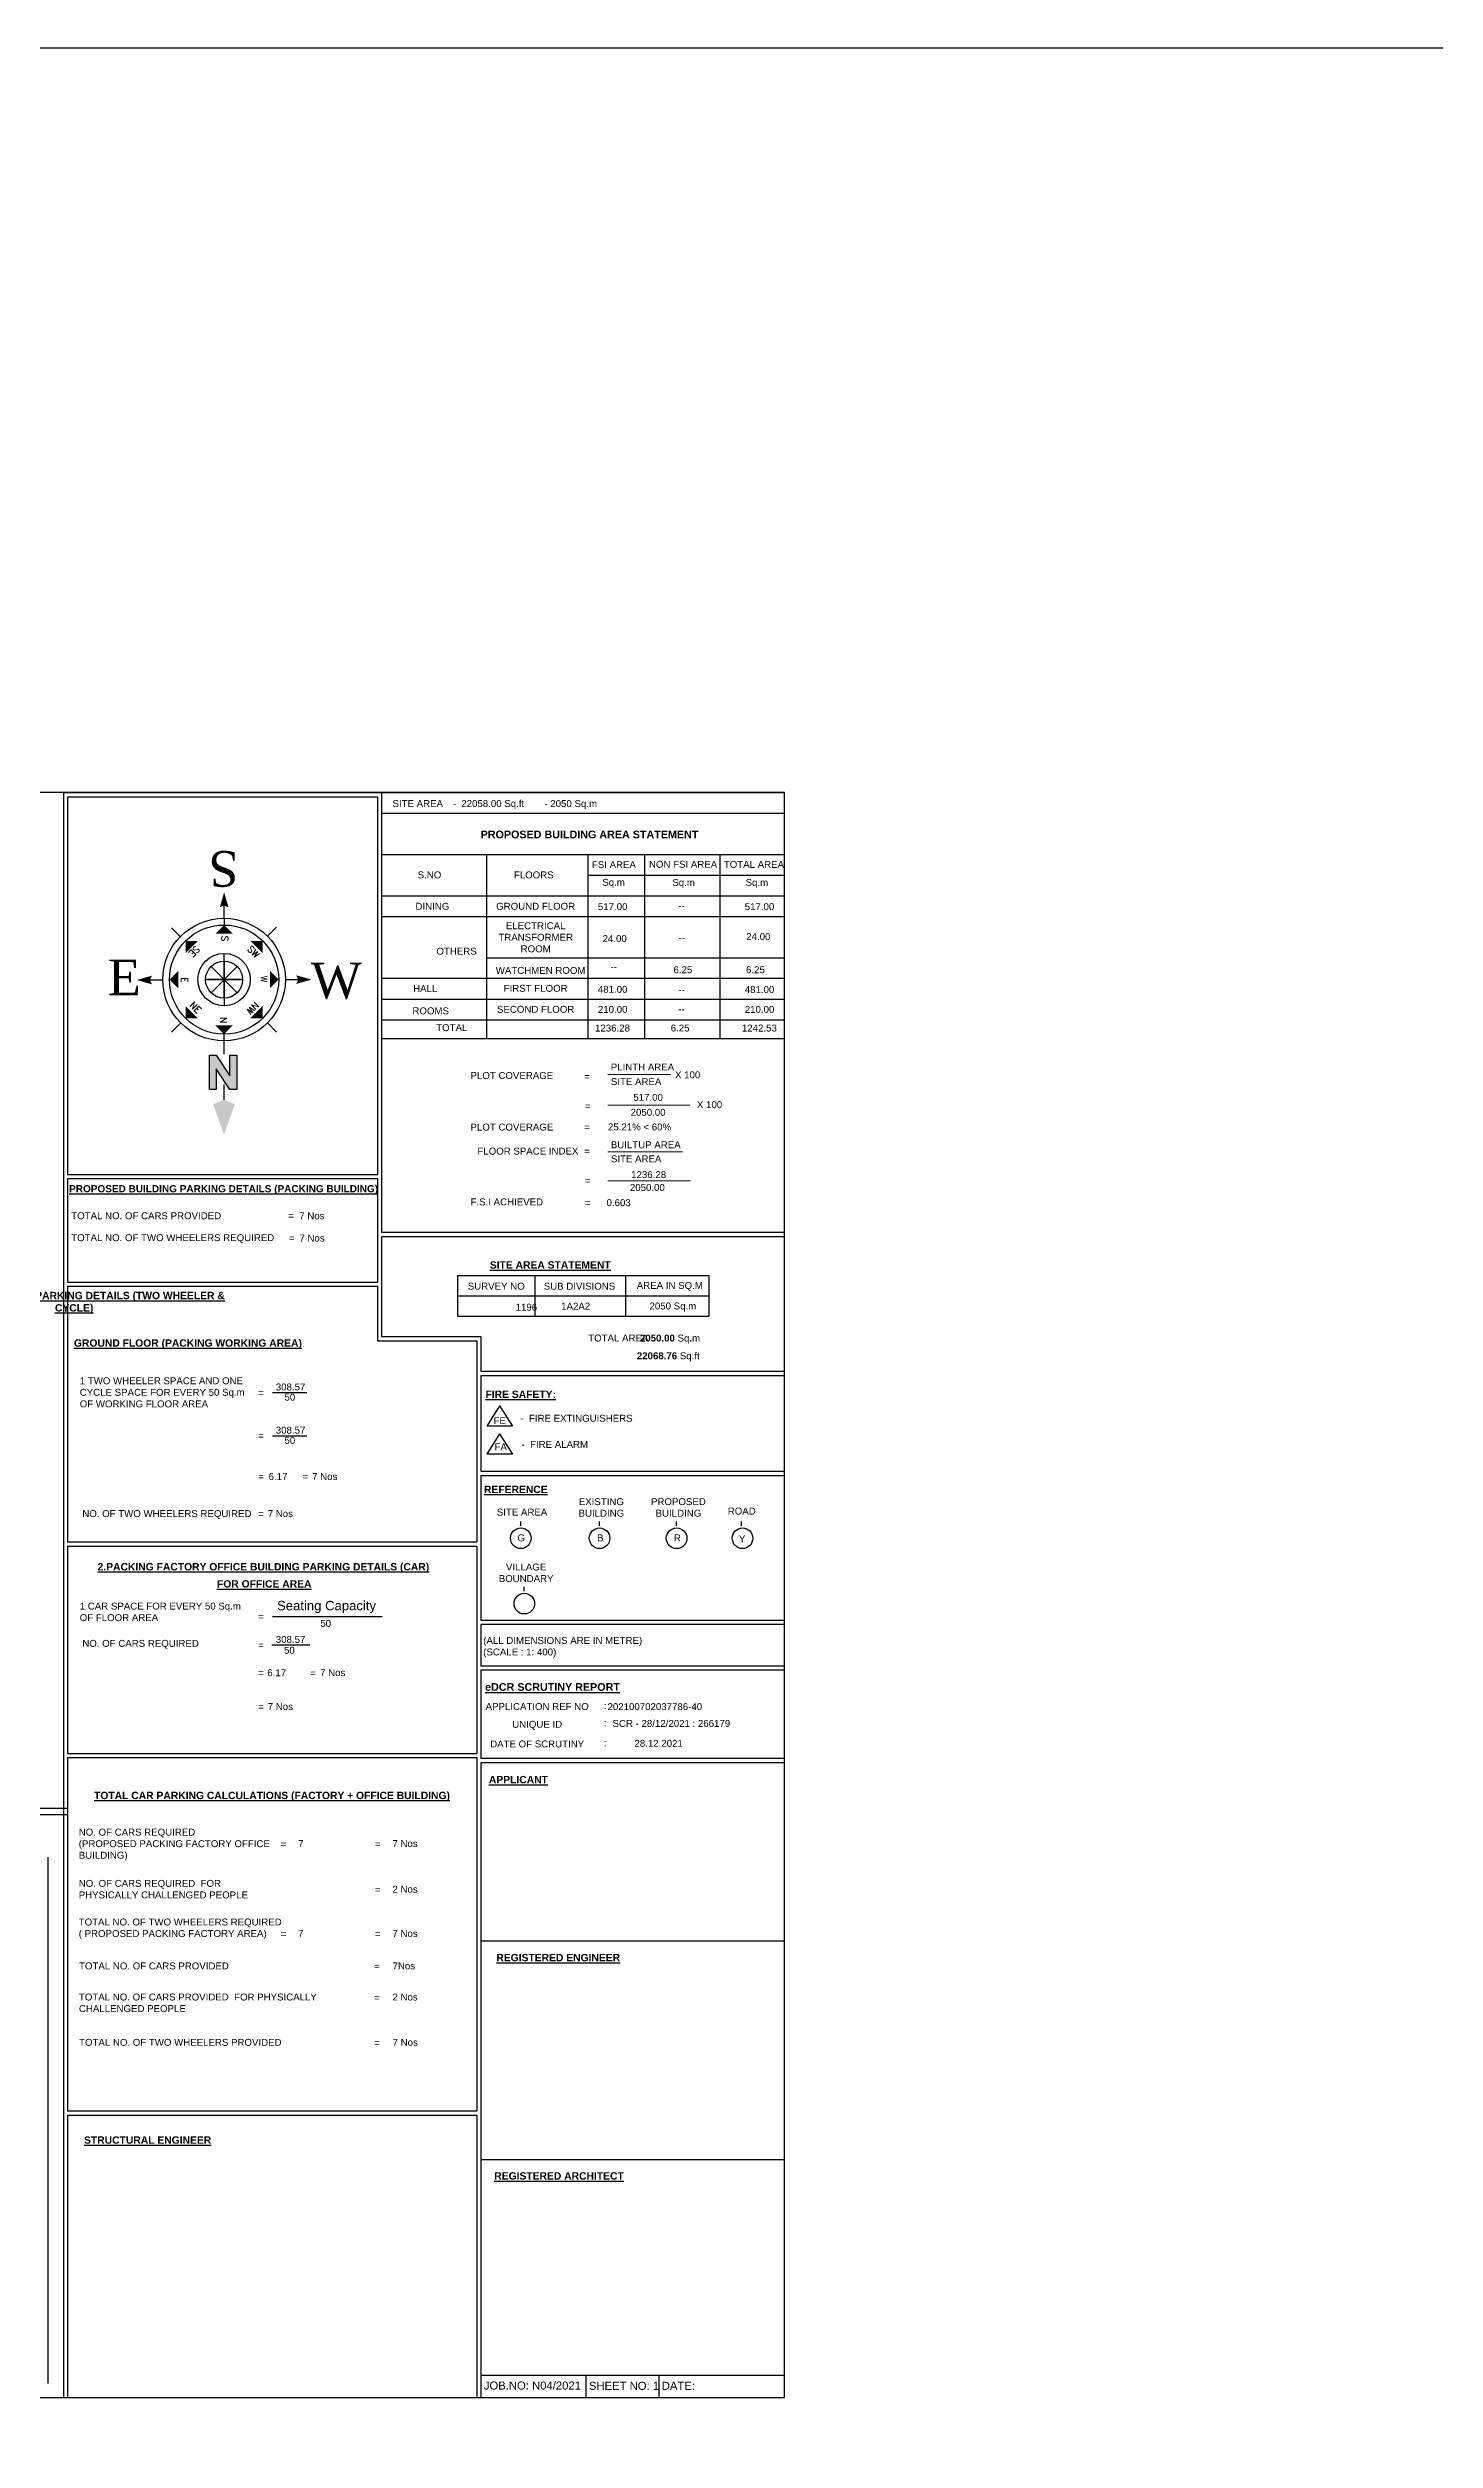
# Model space of a CAD drawing. Header units: metres. Extents: x 145568 to 146222, y 212280 to 212437.
# Drawn here: x 146009.7 to 146060.7, y 212348.7 to 212436.7 of the extents above; entities that cross this region are included whole.
import ezdxf
from ezdxf.enums import TextEntityAlignment as Align

# ---------------------------------------------------------------- set-up
doc = ezdxf.new("R2010")
doc.units = ezdxf.units.M
doc.styles.add('ROMANS', font='romans.shx')
doc.styles.get("Standard").update_dxf_attribs({"font": 'arial.ttf'})

msp = doc.modelspace()

# ---------------------------------------------------------------- hatches: boundary and pattern name
msp.add_hatch(color=7).paths.add_polyline_path([(146016.6556, 212399.6562), (146016.4026, 212399.6562), (146016.4026, 212398.8972), (146015.8966, 212399.6562), (146015.6436, 212399.6562), (146015.6436, 212398.3912), (146015.8966, 212398.3912), (146015.8966, 212399.1502), (146016.4026, 212398.3912), (146016.6556, 212398.3912)])

# ---------------------------------------------------------------- linework, layer by layer
at = {"color": 2, "linetype": 'ByBlock'}
for p, q in [((146010.2741, 212409.313, -0.0942), (146021.8384, 212409.313, -0.0942)), ((146021.9794, 212409.313, -0.0942), (146036.7987, 212409.313, -0.0942)), ((146021.9794, 212407.0328, 203.2209), (146036.7987, 212407.0328, 203.2209)), ((146025.485, 212389.1557, -0.0942), (146025.485, 212381.7536, -0.0942))]:
    msp.add_line(p, q, dxfattribs=at)
at = {"color": 2, "linetype": 'Continuous'}
for p, q in [((146010.2741, 212409.313, -0.0942), (146010.2741, 212350.294, -0.0942)), ((146010.2741, 212409.313, -0.0942), (146021.9794, 212409.313, -0.0942)), ((146010.4268, 212409.313, 167.7108), (146021.8384, 212409.313, 75.5056)), ((146010.4268, 212409.1603, -0.0942), (146010.4268, 212395.2743, -0.0942)), ((146010.4268, 212409.1603, 166.7124), (146021.8384, 212409.1603, -0.0942)), ((146021.8384, 212409.313, -0.0942), (146021.8384, 212409.3132, -0.0942)), ((146021.8384, 212395.2743, -0.0942), (146021.8384, 212409.1603, -0.0942)), ((146021.9794, 212408.5521, 290.1834), (146036.7987, 212408.5521, 388.3125)), ((146025.8364, 212407.0328, 203.2209), (146025.8364, 212400.2763, 203.2209)), ((146029.5755, 212400.2763, 203.2209), (146029.5755, 212407.0328, 203.2209)), ((146031.6687, 212400.2763, 203.2209), (146031.6687, 212407.0328, 203.2209)), ((146034.4416, 212400.2763, 203.2209), (146034.4416, 212407.0328, 203.2209)), ((146029.5755, 212406.2807, 203.2209), (146036.7987, 212406.2807, 203.2209)), ((146021.9794, 212405.5136, 355.137), (146036.7987, 212405.5136, 355.137)), ((146021.9794, 212404.7539, 124.7016), (146036.7987, 212404.7539, -27.5096)), ((146025.8364, 212403.2347, 16.3509), (146036.7987, 212403.2347, -144.0297)), ((146021.9794, 212401.7153, 84.0352), (146036.7987, 212401.7153, -132.7755)), ((146021.9707, 212400.9556, 43.8968), (146036.79, 212400.9556, -172.9139)), ((146021.9794, 212400.2763, -40.3598), (146036.7987, 212400.2763, -257.1704)), ((146010.4268, 212395.2743, 166.7124), (146021.8384, 212395.2743, -0.0942)), ((146010.4268, 212395.1216, -0.0942), (146010.4268, 212391.3126, -0.0942)), ((146010.4268, 212395.1216, 166.7124), (146021.8384, 212395.1216, -0.0942)), ((146021.8384, 212391.3126, -0.0942), (146021.8384, 212395.1216, -0.0942)), ((146021.9794, 212393.1455, -0.0942), (146036.7987, 212393.1455, -0.0942)), ((146021.9794, 212392.9928, -0.0942), (146036.7987, 212392.9928, -0.0942)), ((146010.4268, 212391.3126, -0.0942), (146021.8384, 212391.3126, -0.0942)), ((146010.4268, 212391.1599, -0.0942), (146021.8266, 212391.1599, -0.0942)), ((146010.4268, 212391.1599, -0.0942), (146010.4268, 212381.7536, -0.0942)), ((146021.8266, 212389.1557, -0.0942), (146025.485, 212389.1557, -0.0942)), ((146021.9794, 212389.3084, -0.0942), (146025.6259, 212389.3084, -0.0942)), ((146025.6259, 212388.0349, -0.0942), (146036.7987, 212388.0349, -0.0942)), ((146025.6259, 212387.8822, -0.0942), (146036.7987, 212387.8822, -0.0942)), ((146026.3212, 212386.7584, -0.0942), (146025.8477, 212386.0097, -0.0942)), ((146026.3212, 212386.7584, -0.0942), (146026.7947, 212386.0097, -0.0942)), ((146026.7947, 212386.0097, -0.0942), (146025.8477, 212386.0097, -0.0942)), ((146026.3212, 212385.7345, -0.0942), (146025.8477, 212384.9858, -0.0942)), ((146026.3212, 212385.7345, -0.0942), (146026.7947, 212384.9858, -0.0942)), ((146026.7947, 212384.9858, -0.0942), (146025.8477, 212384.9858, -0.0942)), ((146025.6259, 212384.3554, -0.0942), (146036.7987, 212384.3554, -0.0942)), ((146025.6259, 212384.2027, -0.0942), (146036.7987, 212384.2027, -0.0942)), ((146010.4268, 212381.7536, -0.0942), (146025.485, 212381.7536, -0.0942)), ((146010.4268, 212381.6009, -0.0942), (146010.4268, 212373.9775, -0.0942)), ((146010.4268, 212381.6009, -0.0942), (146025.485, 212381.6009, -0.0942)), ((146025.485, 212381.6009, -0.0942), (146025.485, 212373.9775, -0.0942)), ((146025.6259, 212378.8799, -0.0942), (146036.7987, 212378.8799, -0.0942)), ((146025.6259, 212378.7271, -0.0942), (146036.7987, 212378.7271, -0.0942)), ((146036.7987, 212377.192, -0.0942), (146025.6259, 212377.192, -0.0942)), ((146036.7987, 212377.0393, -0.0942), (146025.6259, 212377.0393, -0.0942)), ((146010.4268, 212373.9775, -0.0942), (146025.485, 212373.9775, -0.0942)), ((146010.4268, 212373.8247, -0.0942), (146010.4268, 212360.8249, -0.0942)), ((146010.4268, 212373.8247, -0.0942), (146025.485, 212373.8247, -0.0942)), ((146025.485, 212373.8247, -0.0942), (146025.485, 212360.8249, -0.0942)), ((146036.7987, 212373.7867, -0.0942), (146025.6259, 212373.7867, -0.0942)), ((146036.7987, 212373.634, -0.0942), (146025.6259, 212373.634, -0.0942)), ((145994.9455, 212371.9721, -0.0942), (146010.4268, 212371.9697, -0.0942)), ((145994.9455, 212371.9721, -0.0942), (146010.4268, 212371.9697, -0.0942)), ((145995.236, 212371.7313, 521.1741), (146010.4268, 212371.7313, 299.1264)), ((145995.236, 212371.7313, 521.1741), (146010.4268, 212371.7313, 299.1264)), ((146010.4268, 212371.7313, -0.0942), (146010.4268, 212360.8249, -0.0942)), ((146010.4268, 212371.7313, -0.0942), (146010.4268, 212360.8249, -0.0942)), ((146036.7987, 212367.0777, -0.0942), (146025.6259, 212367.0777, -0.0942)), ((146010.4268, 212360.6722, -0.0942), (146010.4268, 212350.294, -0.0942)), ((146010.4268, 212360.6722, -0.0942), (146010.4268, 212350.294, -0.0942)), ((146010.4268, 212360.6722, -0.0942), (146010.4268, 212350.294, -0.0942)), ((146025.485, 212360.6722, -0.0942), (146025.485, 212350.294, -0.0942)), ((146036.7987, 212359.0352, -0.0942), (146025.6259, 212359.0352, -0.0942)), ((146036.7987, 212351.0954, -0.0942), (146025.6259, 212351.0954, -0.0942))]:
    msp.add_line(p, q, dxfattribs=at)
at = {"color": 2}
for p, q in [((146021.9794, 212409.313, -0.0942), (146021.9794, 212393.1455, -0.0942)), ((146021.9794, 212392.9928, -0.0942), (146021.9794, 212389.3084, -0.0942)), ((146021.8266, 212391.1599, -0.0942), (146021.8266, 212389.1557, -0.0942)), ((146025.6259, 212389.3084, -0.0942), (146025.6259, 212388.0349, -0.0942)), ((146025.6259, 212387.8822, -0.0942), (146025.6259, 212384.3554, -0.0942)), ((146025.6259, 212384.2027, -0.0942), (146025.6259, 212378.8799, -0.0942)), ((146025.6259, 212378.7271, -0.0942), (146025.6259, 212377.192, -0.0942)), ((146025.6259, 212377.0393, -0.0942), (146025.6259, 212373.7867, -0.0942)), ((146025.6259, 212373.634, -0.0942), (146025.6259, 212350.294, -0.0942)), ((146025.485, 212360.8249, -0.0942), (146010.4268, 212360.8249, -0.0942)), ((146010.4268, 212360.6722, -0.0942), (146025.485, 212360.6722, -0.0942))]:
    msp.add_line(p, q, dxfattribs=at)
at = {"color": 7}
for p, q in [((146016.1859, 212404.691, -122.2448), (146016.1859, 212405.1672, -122.2448)), ((146016.1859, 212404.691, -122.2448), (146016.1859, 212404.4444, -122.2448)), ((146014.5917, 212404.0005, -122.2448), (146014.255, 212404.3372, -122.2448)), ((146017.7801, 212404.0307, -122.2448), (146018.1168, 212404.3674, -122.2448)), ((146016.1859, 212403.118, -122.2448), (146016.1859, 212403.4003, -122.2448)), ((146016.1859, 212401.755, -122.2448), (146016.1859, 212403.118, -122.2448)), ((146016.1859, 212403.118, -122.2448), (146016.1859, 212401.755, -122.2448)), ((146013.9314, 212402.4214, -122.2448), (146013.4552, 212402.4214, -122.2448)), ((146015.5044, 212402.4365, -122.2448), (146016.8674, 212402.4365, -122.2448)), ((146016.8674, 212402.4365, -122.2448), (146015.5044, 212402.4365, -122.2448)), ((146016.6678, 212401.9546, -122.2448), (146015.704, 212402.9184, -122.2448)), ((146015.704, 212401.9546, -122.2448), (146016.6678, 212402.9184, -122.2448)), ((146015.704, 212402.9184, -122.2448), (146016.6678, 212401.9546, -122.2448)), ((146016.6678, 212402.9184, -122.2448), (146015.704, 212401.9546, -122.2448)), ((146018.4404, 212402.4365, -122.2448), (146018.9166, 212402.4365, -122.2448)), ((146016.1859, 212401.755, -122.2448), (146016.1859, 212401.4727, -122.2448)), ((146014.5917, 212400.8422, -122.2448), (146014.255, 212400.5055, -122.2448)), ((146016.1859, 212400.1819, -122.2448), (146016.1859, 212400.4286, -122.2448)), ((146017.7801, 212400.8422, -122.2448), (146018.1168, 212400.5055, -122.2448)), ((146015.6436, 212398.3912, -122.2448), (146015.6436, 212399.6562, -122.2448)), ((146015.6436, 212399.6562, -122.2448), (146015.8966, 212399.6562, -122.2448)), ((146015.8966, 212399.6562, -122.2448), (146016.4026, 212398.8972, -122.2448)), ((146016.1816, 212400.1709, -122.2448), (146016.1816, 212399.6999, -122.2448)), ((146016.4026, 212398.8972, -122.2448), (146016.4026, 212399.6562, -122.2448)), ((146016.4026, 212399.6562, -122.2448), (146016.6556, 212399.6562, -122.2448)), ((146016.6556, 212399.6562, -122.2448), (146016.6556, 212398.3912, -122.2448)), ((146016.4026, 212398.3912, -122.2448), (146015.8966, 212399.1502, -122.2448)), ((146015.8966, 212399.1502, -122.2448), (146015.8966, 212398.3912, -122.2448)), ((146016.1816, 212398.5789, -122.1868), (146016.1816, 212398.0167, -122.1868)), ((146015.8966, 212398.3912, -122.2448), (146015.6436, 212398.3912, -122.2448)), ((146016.6556, 212398.3912, -122.2448), (146016.4026, 212398.3912, -122.2448)), ((146019.2316, 212387.2381, -0.0942), (146017.9709, 212387.2381, -0.0942)), ((146019.2316, 212385.6496, -0.0942), (146017.9709, 212385.6496, -0.0942)), ((146027.1015, 212382.351, -0.0942), (146027.1015, 212382.5117, -0.0942)), ((146029.9985, 212382.351, -0.0942), (146029.9985, 212382.5117, -0.0942)), ((146032.8334, 212382.351, -0.0942), (146032.8334, 212382.5117, -0.0942)), ((146035.2254, 212382.3423, -0.0942), (146035.2254, 212382.503, -0.0942)), ((146027.2306, 212379.948, -0.0942), (146027.2306, 212380.1087, -0.0942)), ((146022.0012, 212379.0031, -0.0942), (146017.9614, 212379.0031, -0.0942)), ((146019.3406, 212377.9538, -0.0942), (146017.9395, 212377.9538, -0.0942))]:
    msp.add_line(p, q, dxfattribs=at)
at = {"color": 7, "linetype": 'Continuous', "lineweight": 0}
for p, q in [((146030.2975, 212398.9494, -0.0942), (146032.6209, 212398.9494, -0.0942)), ((146030.2975, 212397.8224, -0.0942), (146033.3184, 212397.8224, -0.0942)), ((146030.2975, 212396.0978, -0.0942), (146033.045, 212396.0978, -0.0942)), ((146030.2975, 212395.0351, -0.0942), (146033.339, 212395.0351, -0.0942))]:
    msp.add_line(p, q, dxfattribs=at)
at = {"color": 5}
for p, q in [((146024.7763, 212391.5577, 87.1562), (146034.0186, 212391.5577, 87.1562)), ((146024.7763, 212391.5577, 87.1562), (146024.7763, 212390.053, 87.1562)), ((146027.6167, 212391.5577, 87.1562), (146027.6167, 212390.053, 87.1562)), ((146030.9486, 212391.5577, 87.1562), (146030.9486, 212390.053, 87.1562)), ((146034.0186, 212391.5577, 87.1562), (146034.0186, 212390.053, 87.1562)), ((146024.7763, 212390.8054, 87.1562), (146034.0186, 212390.8054, 87.1562)), ((146024.7763, 212390.053, 87.1562), (146034.0186, 212390.053, 87.1562)), ((146009.7006, 212370.1612, -0.0942), (146009.7006, 212350.8104, -0.0942)), ((146009.7006, 212370.1612, -0.0942), (146009.7006, 212350.8104, -0.0942))]:
    msp.add_line(p, q, dxfattribs=at)
at = {"color": 2, "ltscale": 0.1}
for p, q in [((146029.4902, 212351.0954, -0.0942), (146029.4902, 212350.294, -0.0942)), ((146032.1749, 212351.0954, -0.0942), (146032.1749, 212350.294, -0.0942))]:
    msp.add_line(p, q, dxfattribs=at)
at = {"color": 64}
msp.add_lwpolyline([(145567.5421, 212436.703), (146222.2739, 212436.703), (146222.2739, 212279.5715), (145567.5421, 212279.5715)], close=True, dxfattribs=at)
at = {"color": 0, "elevation": -0.0942}
msp.add_lwpolyline([(145953.3375, 212409.313), (145953.3375, 212350.294), (146036.7987, 212350.294), (146036.7987, 212409.313)], close=True, dxfattribs=at)
at = {"color": 2, "linetype": 'Continuous'}
msp.add_polyline3d([(146036.7987, 212402.475, -92.5099), (146021.9794, 212402.475, 124.3007)], dxfattribs=at)
at = {"color": 7}
for radius in [2.2546, 2.0079, 0.9638, 0.6815]:
    msp.add_circle((146016.1859, 212402.4365, -122.2448), radius, dxfattribs=at)
at = {"color": 5}
for centre in [(146027.1015, 212381.8913, -0.0942), (146029.9985, 212381.8913, -0.0942), (146032.8334, 212381.8913, -0.0942), (146035.2581, 212381.8913, -0.0942), (146027.2306, 212379.4884, -0.0942)]:
    msp.add_circle(centre, 0.3786, dxfattribs=at)
at = {"color": 7}
for points in [[(146016.0252, 212405.0869, -122.1868), (146016.1859, 212405.1672, -122.1868), (146016.1859, 212405.6491, -122.1868)], [(146016.1859, 212405.6491, -122.1868), (146016.3465, 212405.0869, -122.1868), (146016.1859, 212405.1672, -122.1868)], [(146014.7661, 212403.8563, -122.1868), (146015.2204, 212403.8563, -122.1868), (146014.7661, 212403.4019, -122.1868)], [(146016.1859, 212404.4444, -122.1868), (146016.5071, 212404.1231, -122.1868), (146015.8646, 212404.1231, -122.1868)], [(146017.6057, 212403.8563, -122.1868), (146017.6057, 212403.4019, -122.1868), (146017.1513, 212403.8563, -122.1868)], [(146012.9733, 212402.4214, -122.1868), (146013.5355, 212402.582, -122.1868), (146013.4552, 212402.4214, -122.1868)], [(146013.5355, 212402.2608, -122.1868), (146013.4552, 212402.4214, -122.1868), (146012.9733, 212402.4214, -122.1868)], [(146014.178, 212402.4365, -122.1868), (146014.4992, 212402.7577, -122.1868), (146014.4992, 212402.1152, -122.1868)], [(146018.1938, 212402.4365, -122.1868), (146017.8725, 212402.1152, -122.1868), (146017.8725, 212402.7577, -122.1868)], [(146018.8363, 212402.5971, -122.1868), (146018.9166, 212402.4365, -122.1868), (146019.3985, 212402.4365, -122.1868)], [(146019.3985, 212402.4365, -122.1868), (146018.8363, 212402.2758, -122.1868), (146018.9166, 212402.4365, -122.1868)], [(146014.7661, 212401.0167, -122.1868), (146014.7661, 212401.471, -122.1868), (146015.2204, 212401.0167, -122.1868)], [(146017.6057, 212401.0167, -122.1868), (146017.1513, 212401.0167, -122.1868), (146017.6057, 212401.471, -122.1868)], [(146016.1859, 212400.4286, -122.1868), (146015.8646, 212400.7498, -122.1868), (146016.5071, 212400.7498, -122.1868)], [(146016.1816, 212396.7317, -122.1868), (146015.78, 212397.8561, -122.1868), (146016.1816, 212398.0167, -122.1868)], [(146016.1816, 212398.0167, -122.1868), (146016.5831, 212397.8561, -122.1868), (146016.1816, 212396.7317, -122.1868)]]:
    msp.add_solid(points, dxfattribs=at)

# ---------------------------------------------------------------- texts
at = {"color": 7, "style": 'ROMANS'}
for s, height, rotation, p in [('S', 0.2409, 270.000022, (146016.0903, 212403.9466, -122.141)), ('SE', 0.24095, 225.000021, (146015.0044, 212403.5598, -122.141)), ('SW', 0.24095, 315.000021, (146017.1799, 212403.3753, -122.141)), ('E', 0.2409, 270.000022, (146014.6116, 212402.4227, -122.141)), ('W', 0.2409, 270.000022, (146017.5387, 212402.4534, -122.141)), ('NE', 0.24095, 315.000023, (146015.0475, 212401.3274, -122.141)), ('NW', 0.24095, 225.000021, (146017.1513, 212401.471, -122.141)), ('N', 0.2409, 270.000022, (146016.0434, 212400.9429, -122.141))]:
    msp.add_text(s, height=height, rotation=rotation, dxfattribs=at).set_placement(p, align=Align.CENTER)
at = {"color": 7, "linetype": 'Continuous'}
for s, insert, char_height, width, attachment_point in [('SITE AREA', (146023.3098, 212409.0384, -0.0942), 0.25455, 2.053103, 2), ('-  22058.00 Sq.ft', (146025.912, 212409.0384, -0.0942), 0.25455, 3.565538, 2), ('- 2050 Sq.m', (146028.9385, 212409.0378, -0.0942), 0.25455, 2.980169, 2), ('{\\fArial|b1|i0|c0|p34;PROPOSED BUILDING AREA STATEMENT}', (146029.6286, 212407.9162, -0.0942), 0.282834, 9.964241, 2), ('FSI AREA', (146030.5269, 212406.7911, -0.0942), 0.25455, 1.89401, 2), ('NON FSI AREA', (146033.0717, 212406.8041, -0.0942), 0.25455, 2.931195, 2), ('TOTAL AREA', (146035.6785, 212406.7998, -0.0942), 0.25455, 3.115943, 2), ('S.NO', (146023.7425, 212406.4145, -0.0942), 0.25455, 1.580951, 2), ('FLOORS', (146027.579, 212406.4145, -0.0942), 0.25455, 1.580951, 2), ('DINING', (146023.8486, 212405.26, -0.0942), 0.25455, 4.368312, 2), ('GROUND FLOOR', (146027.648, 212405.26, -0.0942), 0.25455, 2.947997, 2), ('ELECTRICAL TRANSFORMER ROOM', (146027.6491, 212404.5445, -0.0942), 0.25455, 2.947997, 2), ('OTHERS', (146024.7384, 212403.6086, -87.3447), 0.25455, 3.184604, 2), ('HALL', (146023.5858, 212402.2324, -0.0942), 0.25455, 4.368312, 2), ('WATCHMEN ROOM', (146027.8299, 212402.9014, -0.0942), 0.25455, 3.32091, 2), ('FIRST FLOOR', (146027.648, 212402.2435, -0.0942), 0.25455, 2.947997, 2), ('ROOMS', (146023.7871, 212401.4145, -0.0942), 0.25455, 4.368312, 2), ('SECOND FLOOR', (146027.648, 212401.4708, -0.0942), 0.25455, 2.947997, 2), ('TOTAL', (146024.5622, 212400.7955, 87.1562), 0.25455, 2.947997, 2), ('{\\fArial|b1|i0|c0|p34;\\LPROPOSED BUILDING PARKING DETAILS (PACKING BUILDING)}', (146016.1676, 212394.8778, -0.0942), 0.263456, 11.455828, 2), ('{\\fArial|b1|i0|c0|p34;\\LSITE AREA STATEMENT}', (146028.185, 212392.0776, 87.1562), 0.27152, 6.907994, 2), ('SURVEY NO', (146026.1979, 212391.2895, 87.1562), 0.25455, 3.462404, 2), ('SUB DIVISIONS', (146029.2598, 212391.2878, 87.1562), 0.25455, 4.090037, 2), ('AREA IN SQ.M', (146032.5835, 212391.3156, 87.1562), 0.25455, 4.090037, 2), ('1196', (146027.306, 212390.5162, 87.1562), 0.25455, 2.894303, 2), ('1A2A2', (146029.1206, 212390.5528, 87.1562), 0.25455, 4.090037, 2), ('2050 Sq.m', (146032.6969, 212390.5602, 87.1562), 0.25455, 4.090037, 2), ('TOTAL AREA', (146030.6892, 212389.3825, 87.1562), 0.25455, 4.576729, 2), ('{\\fArial|b1|i0|c0|p34;2050.00 }Sq{\\fArial|b1|i0|c0|p34;.}m', (146032.5918, 212389.381, 87.1562), 0.25455, 4.090037, 2), ('{\\fArial|b1|i0|c0|p34;22068.76} Sq.ft', (146032.5269, 212388.7291, 87.1562), 0.25455, 4.090037, 2), ('{\\fArial|b1|i0|c0|p34;\\LREFERENCE}', (146025.7482, 212383.8239, -0.0942), 0.27152, 2.539414, 1), ('{\\fArial|b1|i0|c0|p34;\\L2.PACKING FACTORY OFFICE BUILDING PARKING DETAILS (CAR)}', (146017.6318, 212380.98, -0.0942), 0.27152, 13.706303, 2), ('{\\fArial|b1|i0|c0|p34; \\LFOR\\l \\LOFFICE AREA}', (146017.6094, 212380.3485, -0.0942), 0.27152, 13.706303, 2), ('{\\fArial|b1|i0|c0|p34;\\LeDCR SCRUTINY REPORT}', (146025.7874, 212376.5632, -0.0942), 0.282834, 5.035438, 1), ('APPLICATION REF NO', (146027.7039, 212375.8304, -0.0942), 0.25455, 3.814813, 2), (':', (146030.2022, 212375.8604, -0.0942), 0.2546, 0.424374, 2), ('202100702037786-40', (146032.0321, 212375.8261, 88.0846), 0.25455, 3.814813, 2), ('UNIQUE ID', (146027.7039, 212375.1764, -0.0942), 0.25455, 3.814813, 2), (':', (146030.2022, 212375.2309, -0.0942), 0.2546, 0.424374, 2), ('SCR - 28/12/2021 : 266179', (146032.6402, 212375.2088, 88.0846), 0.25455, 4.75611, 2), ('DATE OF SCRUTINY', (146027.7039, 212374.4533, -0.0942), 0.25455, 3.814813, 2), (':', (146030.2022, 212374.4959, -0.0942), 0.2546, 0.424374, 2), ('28.12.2021', (146032.1725, 212374.4763, 88.0846), 0.25455, 3.814813, 2), ('{\\fArial|b1|i0|c0|p34;\\LAPPLICANT}', (146025.9285, 212373.1513, -0.0942), 0.27152, 2.300173, 1), ('{\\fArial|b1|i0|c0|p34;\\LTOTAL CAR PARKING CALCULATIONS (FACTORY + OFFICE BUILDING)}', (146017.9487, 212372.5692, -0.0942), 0.27152, 14.662985, 2), ('{\\fArial|b1|i0|c0|p34;\\LREGISTERED ENGINEER}', (146028.4792, 212366.6043, 62.1937), 0.27152, 5.180995, 2), ('{\\fArial|b1|i0|c0|p34;\\LSTRUCTURAL ENGINEER}', (146013.3726, 212359.8956, -0.0942), 0.27152, 5.180995, 2), ('{\\fArial|b1|i0|c0|p34;\\LREGISTERED ARCHITECT}', (146028.508, 212358.5759, 62.1937), 0.27152, 5.180995, 2)]:
    msp.add_mtext(s, dxfattribs=dict(at, insert=insert, char_height=char_height, width=width, attachment_point=attachment_point))
at = {"color": 7, "linetype": 'Continuous', "char_height": 1.312361, "attachment_point": 2, "style": 'ROMANS'}
for s, insert, width, rotation in [('{\\fTimes New Roman|b0|i0|c0|p18;S}', (146016.1617, 212405.8476, -122.141), 1.178719, 180.000022), ('{\\fTimes New Roman|b0|i0|c0|p18;E}', (146012.5166, 212403.1749, -122.141), 1.104531, 0.000022), ('{\\fTimes New Roman|b0|i0|c0|p18;W}', (146020.3168, 212403.0589, -122.141), 1.649138, 0.000022)]:
    msp.add_mtext(s, dxfattribs=dict(at, insert=insert, width=width, rotation=rotation))
at = {"linetype": 'Continuous'}
for s, insert, char_height, width, attachment_point in [('Sq.m', (146030.5138, 212406.1405, -0.0942), 0.25455, 0.803267, 2), ('Sq.m', (146033.0913, 212406.1365, -0.0942), 0.25455, 0.803267, 2), ('Sq.m', (146035.787, 212406.1361, -0.0942), 0.25455, 0.803267, 2), ('{\\C7;517.00}', (146030.4811, 212405.2466, -0.0942), 0.25455, 1.303204, 2), ('{\\C7;--}', (146033.0146, 212405.2861, -0.0942), 0.25455, 1.253062, 2), ('{\\C7;517.00}', (146035.8839, 212405.2466, -0.0942), 0.25455, 1.714209, 2), ('{\\C7;24.00}', (146030.5544, 212404.0702, -0.0942), 0.25455, 1.251846, 2), ('{\\C7;--}', (146033.0257, 212404.0953, -0.0942), 0.25455, 1.253062, 2), ('{\\C7;24.00}', (146035.841, 212404.1467, -0.0942), 0.25455, 1.251846, 2), ('{\\C7;6.25}', (146033.065, 212402.9275, -0.0942), 0.25455, 1.253062, 2), ('{\\C7;6.25}', (146035.7346, 212402.9275, -0.0942), 0.25455, 1.253062, 2), ('{\\C7;481.00}', (146030.4811, 212402.2062, -0.0942), 0.25455, 1.303204, 2), ('{\\C7;--}', (146030.5203, 212403.0453, -0.0942), 0.25455, 1.253062, 2), ('{\\C7;--}', (146033.0146, 212402.1959, -0.0942), 0.25455, 1.253062, 2), ('{\\C7;481.00}', (146035.8839, 212402.1987, -0.0942), 0.25455, 1.714209, 2), ('{\\C7;210.00}', (146030.4811, 212401.4688, -0.0942), 0.25455, 1.303204, 2), ('{\\C7;--}', (146033.0146, 212401.4821, -0.0942), 0.25455, 1.253062, 2), ('{\\C7;210.00}', (146035.8854, 212401.4688, -0.0942), 0.25455, 1.303204, 2), ('{\\C1;1236.28}', (146030.4754, 212400.7822, 87.1562), 0.25455, 1.251846, 2), ('{\\C1;6.25}', (146032.9631, 212400.7824, 87.1562), 0.25455, 1.251846, 2), ('{\\C1;1242.53}', (146035.8782, 212400.7822, 87.1562), 0.25455, 1.251846, 2), ('PLOT COVERAGE', (146026.7732, 212399.0363, -0.0942), 0.25455, 3.026589, 2), ('=', (146029.6357, 212398.9952, -0.0942), 0.2546, 0.127408, 3), ('SITE AREA', (146031.3439, 212398.8105, -0.0942), 0.25455, 1.908941, 2), ('PLINTH AREA', (146031.5784, 212399.3483, -0.0942), 0.25455, 2.334823, 2), ('X 100', (146033.2396, 212399.0614, -0.0942), 0.25455, 0.914829, 2), ('=', (146029.6642, 212397.9072, -0.0942), 0.2546, 0.127408, 3), ('{\\C7;2050.00}', (146031.7854, 212397.6834, -0.0942), 0.25455, 5.077462, 2), ('{\\C0;517.00}', (146031.7862, 212398.2336, 87.1562), 0.25455, 5.077462, 2), ('X 100', (146034.0458, 212397.9651, -0.0942), 0.25455, 0.914829, 2), ('PLOT COVERAGE', (146026.7742, 212397.1411, -0.0942), 0.25455, 3.026589, 2), ('=', (146029.6386, 212397.1353, -0.0942), 0.2546, 0.127408, 3), ('25.21% < 60%', (146031.47, 212397.1451, -0.0942), 0.25455, 6.808319, 2), ('FLOOR SPACE INDEX  ', (146027.3626, 212396.2563, -0.0942), 0.25455, 4.201757, 2), ('=', (146029.6394, 212396.2505, -0.0942), 0.2546, 0.127408, 3), ('SITE AREA', (146031.3462, 212395.9707, -0.0942), 0.25455, 1.860623, 2), ('BUILTUP AREA', (146031.6977, 212396.4887, -0.0942), 0.25455, 2.57201, 2), ('=', (146029.6641, 212395.1672, -0.0942), 0.2546, 0.127408, 3), ('1236.28', (146031.805, 212395.3914, -0.0942), 0.25455, 2.888879, 2), ('F.S.I ACHIEVED  ', (146026.5872, 212394.3878, -0.0942), 0.25455, 4.201757, 2), ('=', (146029.6645, 212394.3539, -0.0942), 0.2546, 0.127408, 3), ('\\pt0.5091;0.603', (146030.7016, 212394.36, -0.0942), 0.25455, 0.555355, 2), ('{\\C7;2050.00}', (146031.757, 212394.9202, -0.0942), 0.25455, 4.66779, 2), ('{\\fArial|b1|i0|c0|p34;\\LFIRE SAFETY:}', (146025.8029, 212387.3215, -0.0942), 0.27152, 2.837485, 1), ('-  FIRE EXTINGUISHERS', (146029.151, 212386.4316, -0.0942), 0.25455, 4.798939, 2), ('-  FIRE ALARM', (146028.3511, 212385.471, -0.0942), 0.25455, 2.829907, 2), ('SITE AREA', (146027.1466, 212382.9797, -0.0942), 0.25455, 2.829907, 2), ('EXISTING\\PBUILDING', (146030.0655, 212383.3642, -0.0942), 0.25455, 2.829907, 2), ('PROPOSED\\PBUILDING', (146032.9004, 212383.3642, -0.0942), 0.25455, 2.829907, 2), ('ROAD', (146035.2296, 212383.0173, -0.0942), 0.25455, 2.829907, 2), ('G', (146027.1163, 212382.0325, -0.0942), 0.2546, 0.428485, 2), ('B', (146030.0284, 212382.0325, -0.0942), 0.2546, 0.428485, 2), ('R', (146032.8632, 212382.0325, -0.0942), 0.2546, 0.428485, 2), ('Y', (146035.2441, 212381.9963, 96.8507), 0.2546, 0.428485, 2), ('VILLAGE\\PBOUNDARY', (146027.2976, 212380.9612, -0.0942), 0.25455, 2.829907, 2), ('(ALL DIMENSIONS ARE IN METRE)\\P(SCALE : 1: 400)', (146025.7199, 212378.2608, -0.0942), 0.25455, 6.811321, 1), ('JOB.NO: N04/2021', (146025.741, 212350.8792, -0.0942), 0.296975, 3.651303, 1), ('SHEET NO: 1', (146029.607, 212350.8699, -0.0942), 0.296975, 2.508825, 1), ('DATE:', (146032.2878, 212350.8689, -0.0942), 0.29698, 1.18844, 1)]:
    msp.add_mtext(s, dxfattribs=dict(at, insert=insert, char_height=char_height, width=width, attachment_point=attachment_point))
for s, insert, char_height, width, attachment_point in [('TOTAL NO. OF CARS PROVIDED                         =  {\\C1;7 Nos}', (146010.5634, 212393.8783, -0.0942), 0.254585, 11.114223, 1), ('TOTAL NO. OF TWO WHEELERS REQUIRED            ', (146010.5634, 212393.0728, -0.0942), 0.25455, 11.114223, 1), ('  = ', (146018.373, 212393.0559, -0.0942), 0.25455, 1.613593, 1), ('{\\C6;7 Nos}', (146018.9559, 212393.057, -0.0942), 0.25455, 1.613593, 1), ('\\pt6.78801;{\\fArial|b1|i0|c0|p34;\\LGROUND FLOOR (PACKING WORKING AREA)}', (146014.8549, 212389.2077, -0.0942), 0.27152, 8.460433, 2), ('1 TWO WHEELER SPACE AND ONE \\PCYCLE SPACE FOR EVERY 50 Sq.m \\POF WORKING FLOOR AREA', (146010.8753, 212387.8094, -0.0942), 0.25455, 11.738422, 1), ('  = ', (146017.2372, 212387.3642, -0.0942), 0.25455, 1.613593, 1), ('308.57', (146018.0877, 212387.5818, -0.0942), 0.25455, 10.38329, 1), ('50', (146018.4077, 212387.2075, -0.0942), 0.25455, 1.613593, 1), ('  = ', (146017.2372, 212385.7884, -0.0942), 0.25455, 1.613593, 1), ('308.57', (146018.0877, 212385.9934, -0.0942), 0.25455, 10.38329, 1), ('50', (146018.4077, 212385.619, -0.0942), 0.25455, 1.613593, 1), ('  = ', (146017.2372, 212384.2928, -0.0942), 0.25455, 1.613593, 1), ('6.17', (146017.8247, 212384.2899, -0.0942), 0.25455, 0.87524, 1), ('  = ', (146018.8772, 212384.2822, -0.0942), 0.25455, 1.613593, 1), ('7 Nos', (146019.4243, 212384.287, -0.0942), 0.25455, 1.613593, 1), ('NO. OF TWO WHEELERS REQUIRED            ', (146010.9696, 212382.925, -0.0942), 0.25455, 11.114223, 1), ('  = ', (146017.2372, 212382.9171, -0.0942), 0.25455, 1.613593, 1), ('{\\C6;7 Nos}', (146017.791, 212382.9247, -0.0942), 0.25455, 1.613593, 1), ('1 CAR SPACE FOR EVERY 50 Sq.m \\POF FLOOR AREA', (146010.8753, 212379.523, -0.0942), 0.25455, 11.738422, 1), ('Seating Capacity', (146018.1342, 212379.5876, -0.0942), 0.344743, 5.444464, 1), ('  = ', (146017.2372, 212379.1336, -0.0942), 0.25455, 1.613593, 1), ('308.57', (146018.0877, 212378.2976, -0.0942), 0.25455, 10.38329, 1), ('50', (146019.7244, 212378.8896, 87.1562), 0.25455, 1.613593, 1), ('NO. OF CARS REQUIRED            ', (146010.9696, 212378.1534, -0.0942), 0.25455, 11.114223, 1), ('  = ', (146017.2372, 212378.0926, -0.0942), 0.25455, 1.613593, 1), ('50', (146018.3891, 212377.8972, -0.0942), 0.25455, 1.613593, 1), ('  = ', (146017.2372, 212377.0671, -0.0942), 0.25455, 1.613593, 1), ('6.17', (146017.7747, 212377.0709, -0.0942), 0.25455, 0.87524, 1), ('  = ', (146019.1547, 212377.0637, -0.0942), 0.25455, 1.613593, 1), ('7 Nos', (146019.7177, 212377.0753, -0.0942), 0.25455, 1.613593, 1), ('  = ', (146017.2372, 212375.8209, -0.0942), 0.25455, 1.613593, 1), ('{\\C6;7 Nos}', (146017.791, 212375.8285, -0.0942), 0.25455, 1.613593, 1), ('NO. OF CARS REQUIRED  \\P(PROPOSED PACKING FACTORY OFFICE\\PBUILDING)      ', (146010.8375, 212371.2104, -0.0942), 0.25455, 11.114223, 1), ('  = ', (146018.0702, 212370.7727, -0.0942), 0.25455, 1.613593, 1), ('7', (146018.91, 212370.7894, -0.0942), 0.2546, 1.613593, 1), ('  = ', (146021.5389, 212370.7727, -0.0942), 0.25455, 1.613593, 1), ('7 Nos', (146022.3787, 212370.7894, -0.0942), 0.25455, 1.613593, 1), ('NO. OF CARS REQUIRED  FOR\\PPHYSICALLY CHALLENGED PEOPLE', (146010.8375, 212369.3265, -0.0942), 0.25455, 11.114223, 1), ('  = ', (146021.5389, 212369.0926, -0.0942), 0.25455, 1.613593, 1), ('2 Nos', (146022.3787, 212369.1093, -0.0942), 0.25455, 1.613593, 1), ('TOTAL NO. OF TWO WHEELERS REQUIRED  \\P( PROPOSED PACKING FACTORY AREA)      ', (146010.8375, 212367.9059, -0.0942), 0.25455, 11.114223, 1), ('  = ', (146018.0702, 212367.4682, -0.0942), 0.25455, 1.613593, 1), ('7', (146018.91, 212367.4849, -0.0942), 0.2546, 2.701176, 1), ('  = ', (146021.5389, 212367.4682, -0.0942), 0.25455, 1.613593, 1), ('7 Nos', (146022.3787, 212367.4849, -0.0942), 0.25455, 1.613593, 1), ('TOTAL NO. OF CARS PROVIDED            ', (146010.8487, 212366.2916, -0.0942), 0.25455, 11.114223, 1), ('  = ', (146021.5112, 212366.2745, -0.0942), 0.25455, 1.613593, 1), ('{\\C1;7Nos}', (146022.3829, 212366.2913, -0.0942), 0.25455, 1.613593, 1), ('TOTAL NO. OF CARS PROVIDED  FOR PHYSICALLY CHALLENGED PEOPLE          ', (146010.8451, 212365.1466, -0.0942), 0.25455, 11.114223, 1), ('{\\C1;2 Nos}', (146022.3792, 212365.1463, -0.0942), 0.25455, 1.613593, 1), ('  = ', (146021.5075, 212365.1296, -0.0942), 0.25455, 1.613593, 1), ('TOTAL NO. OF TWO WHEELERS PROVIDED ', (146010.8506, 212363.4796, -0.0942), 0.25455, 11.114223, 1), ('  = ', (146021.513, 212363.4625, -0.0942), 0.25455, 1.613593, 1), ('{\\C6;7 Nos}', (146022.3847, 212363.4792, -0.0942), 0.25455, 1.613593, 1)]:
    msp.add_mtext(s, dxfattribs=dict(insert=insert, char_height=char_height, width=width, attachment_point=attachment_point))
at = {"color": 7, "linetype": 'Continuous', "insert": (146010.6695, 212390.1477, -0.0942), "char_height": 0.27152, "attachment_point": 8}
msp.add_mtext('{\\fArial|b1|i0|c0|p34;\\L1.PACKING BUILDING PARKING DETAILS (TWO WHEELER & \\PCYCLE)}', dxfattribs=at)
at = {"char_height": 0.25455, "attachment_point": 5}
for s, insert in [('\\pt648.87406;FE', (146026.326, 212386.2149, -0.0942)), ('\\pt641;{\\fArial|b0|i0|c0|p34;FA}', (146026.3622, 212385.2542, -0.0942))]:
    msp.add_mtext(s, dxfattribs=dict(at, insert=insert))

doc.saveas('drawing.dxf')
